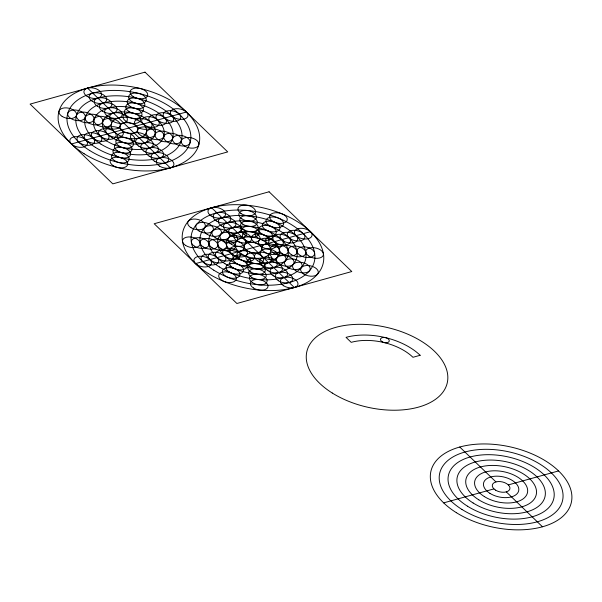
<?xml version="1.0" encoding="UTF-8"?>
<svg xmlns="http://www.w3.org/2000/svg" width="602" height="602" viewBox="0 0 602 602"><rect width="100%" height="100%" fill="white"/><g stroke="black" fill="none" stroke-linecap="round" stroke-linejoin="round"><path stroke-width="0.9" d="M71.457 143.976L186.364 112.032M195.53 263.608L310.436 231.665M443.666 502.873L493.941 488.899M508.306 484.903L558.573 470.93M87.553 88.125L170.268 167.883M211.626 207.758L294.34 287.515M459.762 447.023L495.95 481.916M506.29 491.887L542.477 526.78M145.007 72.15L30.1 104.101L112.815 183.858L227.722 151.907L145.007 72.15M269.079 191.782L154.172 223.733L236.887 303.491L351.794 271.54L269.079 191.782M420.143 355.285L412.957 357.287A44.947 25.653 12.4 0 0 351.207 342.342L346.037 337.361A53.939 30.785 12.4 0 1 420.143 355.285M120.468 141.094A8.992 5.132 12.4 0 0 134.795 139.988A8.992 5.132 12.4 0 0 122.928 132.545A8.992 5.132 12.4 0 0 120.468 141.094M123.312 131.221A8.992 5.132 12.4 0 0 137.64 130.115A8.992 5.132 12.4 0 0 125.773 122.673A8.992 5.132 12.4 0 0 123.312 131.221M117.623 150.974A8.992 5.132 12.4 0 0 131.951 149.868A8.992 5.132 12.4 0 0 120.084 142.418A8.992 5.132 12.4 0 0 117.623 150.974M112.115 137.662A26.97 15.389 12.4 0 0 155.113 134.344A8.992 5.132 12.4 0 0 143.246 126.902A8.992 5.132 12.4 0 0 140.778 135.45A8.992 5.132 12.4 0 0 155.113 134.344A26.97 15.389 12.4 0 0 119.505 112.01A26.97 15.389 12.4 0 0 112.115 137.662M119.045 146.03A8.992 5.132 12.4 0 0 133.373 144.924A8.992 5.132 12.4 0 0 121.506 137.482A8.992 5.132 12.4 0 0 119.045 146.03M117.714 134.442A17.977 10.264 12.4 0 0 146.376 132.229A17.977 10.264 12.4 0 0 122.642 117.345A17.977 10.264 12.4 0 0 117.714 134.442M116.201 155.91A8.992 5.132 12.4 0 0 130.529 154.804A8.992 5.132 12.4 0 0 118.662 147.355A8.992 5.132 12.4 0 0 116.201 155.91M106.516 140.883A35.962 20.521 12.4 0 0 163.842 136.458A8.992 5.132 12.4 0 0 151.975 129.009A8.992 5.132 12.4 0 0 149.514 137.565A8.992 5.132 12.4 0 0 163.842 136.458A35.962 20.521 12.4 0 0 116.374 106.674A35.962 20.521 12.4 0 0 106.516 140.883M114.771 160.847A8.992 5.132 12.4 0 0 129.106 159.741A8.992 5.132 12.4 0 0 117.24 152.291A8.992 5.132 12.4 0 0 114.771 160.847M100.918 144.096A44.947 25.653 12.4 0 0 172.578 138.565A8.992 5.132 12.4 0 0 160.711 131.123A8.992 5.132 12.4 0 0 158.243 139.672A8.992 5.132 12.4 0 0 172.578 138.565A44.947 25.653 12.4 0 0 113.236 101.347A44.947 25.653 12.4 0 0 100.918 144.096M113.349 165.783A8.992 5.132 12.4 0 0 127.684 164.677A8.992 5.132 12.4 0 0 115.817 157.227A8.992 5.132 12.4 0 0 113.349 165.783M95.319 147.317A53.939 30.785 12.4 0 0 181.315 140.68A8.992 5.132 12.4 0 0 169.44 133.238A8.992 5.132 12.4 0 0 166.98 141.786A8.992 5.132 12.4 0 0 181.315 140.68A53.939 30.785 12.4 0 0 110.098 96.011A53.939 30.785 12.4 0 0 95.319 147.317M89.721 150.538A62.924 35.917 12.4 0 0 190.044 142.794A8.992 5.132 12.4 0 0 178.177 135.352A8.992 5.132 12.4 0 0 175.716 143.901A8.992 5.132 12.4 0 0 190.044 142.794A62.924 35.917 12.4 0 0 106.968 90.684A62.924 35.917 12.4 0 0 89.721 150.538M84.122 153.758A71.916 41.041 12.4 0 0 198.78 144.909A8.992 5.132 12.4 0 0 186.913 137.459A8.992 5.132 12.4 0 0 184.445 146.015A8.992 5.132 12.4 0 0 198.78 144.909A71.916 41.041 12.4 0 0 103.83 85.349A71.916 41.041 12.4 0 0 84.122 153.758M133.652 141.192A8.992 5.132 12.4 0 0 147.979 140.085A8.992 5.132 12.4 0 0 136.112 132.643A8.992 5.132 12.4 0 0 133.652 141.192M143.991 151.162A8.992 5.132 12.4 0 0 158.318 150.056A8.992 5.132 12.4 0 0 146.452 142.614A8.992 5.132 12.4 0 0 143.991 151.162M138.821 146.181A8.992 5.132 12.4 0 0 153.149 145.074A8.992 5.132 12.4 0 0 141.282 137.625A8.992 5.132 12.4 0 0 138.821 146.181M149.161 156.144A8.992 5.132 12.4 0 0 163.488 155.038A8.992 5.132 12.4 0 0 151.621 147.595A8.992 5.132 12.4 0 0 149.161 156.144M154.33 161.133A8.992 5.132 12.4 0 0 168.658 160.027A8.992 5.132 12.4 0 0 156.791 152.584A8.992 5.132 12.4 0 0 154.33 161.133M159.5 166.114A8.992 5.132 12.4 0 0 173.827 165.008A8.992 5.132 12.4 0 0 161.961 157.566A8.992 5.132 12.4 0 0 159.5 166.114M137.677 127.233A8.992 5.132 12.4 0 0 152.005 126.127A8.992 5.132 12.4 0 0 140.138 118.677A8.992 5.132 12.4 0 0 137.677 127.233M152.035 123.237A8.992 5.132 12.4 0 0 166.37 122.131A8.992 5.132 12.4 0 0 154.503 114.689A8.992 5.132 12.4 0 0 152.035 123.237M144.856 125.231A8.992 5.132 12.4 0 0 159.191 124.125A8.992 5.132 12.4 0 0 147.317 116.683A8.992 5.132 12.4 0 0 144.856 125.231M159.221 121.243A8.992 5.132 12.4 0 0 173.549 120.137A8.992 5.132 12.4 0 0 161.682 112.687A8.992 5.132 12.4 0 0 159.221 121.243M166.4 119.241A8.992 5.132 12.4 0 0 180.735 118.135A8.992 5.132 12.4 0 0 168.861 110.693A8.992 5.132 12.4 0 0 166.4 119.241M173.579 117.247A8.992 5.132 12.4 0 0 187.914 116.141A8.992 5.132 12.4 0 0 176.047 108.699A8.992 5.132 12.4 0 0 173.579 117.247M126.157 121.348A8.992 5.132 12.4 0 0 140.492 120.242A8.992 5.132 12.4 0 0 128.617 112.8A8.992 5.132 12.4 0 0 126.157 121.348M129.001 111.475A8.992 5.132 12.4 0 0 143.336 110.369A8.992 5.132 12.4 0 0 131.469 102.927A8.992 5.132 12.4 0 0 129.001 111.475M127.579 116.412A8.992 5.132 12.4 0 0 141.914 115.306A8.992 5.132 12.4 0 0 130.04 107.863A8.992 5.132 12.4 0 0 127.579 116.412M130.423 106.539A8.992 5.132 12.4 0 0 144.758 105.433A8.992 5.132 12.4 0 0 132.891 97.991A8.992 5.132 12.4 0 0 130.423 106.539M131.846 101.603A8.992 5.132 12.4 0 0 146.181 100.496A8.992 5.132 12.4 0 0 134.314 93.054A8.992 5.132 12.4 0 0 131.846 101.603M133.268 96.666A8.992 5.132 12.4 0 0 147.603 95.56A8.992 5.132 12.4 0 0 135.736 88.118A8.992 5.132 12.4 0 0 133.268 96.666M112.973 121.258A8.992 5.132 12.4 0 0 127.3 120.152A8.992 5.132 12.4 0 0 115.433 112.702A8.992 5.132 12.4 0 0 112.973 121.258M102.633 111.287A8.992 5.132 12.4 0 0 116.969 110.181A8.992 5.132 12.4 0 0 105.094 102.731A8.992 5.132 12.4 0 0 102.633 111.287M107.803 116.269A8.992 5.132 12.4 0 0 122.138 115.163A8.992 5.132 12.4 0 0 110.264 107.72A8.992 5.132 12.4 0 0 107.803 116.269M97.464 106.298A8.992 5.132 12.4 0 0 111.799 105.192A8.992 5.132 12.4 0 0 99.924 97.75A8.992 5.132 12.4 0 0 97.464 106.298M92.294 101.317A8.992 5.132 12.4 0 0 106.629 100.21A8.992 5.132 12.4 0 0 94.755 92.768A8.992 5.132 12.4 0 0 92.294 101.317M87.124 96.328A8.992 5.132 12.4 0 0 101.46 95.221A8.992 5.132 12.4 0 0 89.585 87.779A8.992 5.132 12.4 0 0 87.124 96.328M105.847 126.999A8.992 5.132 12.4 0 0 120.174 125.893A8.992 5.132 12.4 0 0 108.307 118.451A8.992 5.132 12.4 0 0 105.847 126.999M88.374 122.77A8.992 5.132 12.4 0 0 102.709 121.664A8.992 5.132 12.4 0 0 90.842 114.222A8.992 5.132 12.4 0 0 88.374 122.77M97.11 124.885A8.992 5.132 12.4 0 0 111.445 123.779A8.992 5.132 12.4 0 0 99.571 116.336A8.992 5.132 12.4 0 0 97.11 124.885M79.645 120.663A8.992 5.132 12.4 0 0 93.972 119.557A8.992 5.132 12.4 0 0 82.105 112.107A8.992 5.132 12.4 0 0 79.645 120.663M70.908 118.549A8.992 5.132 12.4 0 0 85.243 117.443A8.992 5.132 12.4 0 0 73.376 110A8.992 5.132 12.4 0 0 70.908 118.549M62.179 116.434A8.992 5.132 12.4 0 0 76.507 115.328A8.992 5.132 12.4 0 0 64.64 107.886A8.992 5.132 12.4 0 0 62.179 116.434M108.947 135.217A8.992 5.132 12.4 0 0 123.282 134.111A8.992 5.132 12.4 0 0 111.415 126.668A8.992 5.132 12.4 0 0 108.947 135.217M94.582 139.212A8.992 5.132 12.4 0 0 108.917 138.106A8.992 5.132 12.4 0 0 97.05 130.664A8.992 5.132 12.4 0 0 94.582 139.212M101.768 137.211A8.992 5.132 12.4 0 0 116.096 136.105A8.992 5.132 12.4 0 0 104.229 128.662A8.992 5.132 12.4 0 0 101.768 137.211M87.403 141.207A8.992 5.132 12.4 0 0 101.738 140.1A8.992 5.132 12.4 0 0 89.864 132.658A8.992 5.132 12.4 0 0 87.403 141.207M80.224 143.208A8.992 5.132 12.4 0 0 94.552 142.102A8.992 5.132 12.4 0 0 82.685 134.652A8.992 5.132 12.4 0 0 80.224 143.208M73.038 145.202A8.992 5.132 12.4 0 0 87.373 144.096A8.992 5.132 12.4 0 0 75.506 136.654A8.992 5.132 12.4 0 0 73.038 145.202M191.075 227.729A8.992 5.132 12.4 0 0 205.274 226.405A8.992 5.132 12.4 0 0 193.174 219.09A8.992 5.132 12.4 0 0 191.075 227.729M207.208 234.366A8.992 5.132 12.4 0 0 221.408 233.042A8.992 5.132 12.4 0 0 209.308 225.727A8.992 5.132 12.4 0 0 207.208 234.366M199.142 231.048A8.992 5.132 12.4 0 0 213.341 229.723A8.992 5.132 12.4 0 0 201.241 222.409A8.992 5.132 12.4 0 0 199.142 231.048M215.275 237.685A8.992 5.132 12.4 0 0 229.475 236.36A8.992 5.132 12.4 0 0 217.382 229.046A8.992 5.132 12.4 0 0 215.275 237.685M223.342 241.003A8.992 5.132 12.4 0 0 237.542 239.679A8.992 5.132 12.4 0 0 225.449 232.364A8.992 5.132 12.4 0 0 223.342 241.003M231.409 244.322A8.992 5.132 12.4 0 0 245.608 242.997A8.992 5.132 12.4 0 0 233.516 235.683A8.992 5.132 12.4 0 0 231.409 244.322M185.589 245.413A8.992 5.132 12.4 0 0 200.045 244.525A8.992 5.132 12.4 0 0 188.411 236.947A8.992 5.132 12.4 0 0 185.589 245.413M203.198 246.94A8.992 5.132 12.4 0 0 217.653 246.052A8.992 5.132 12.4 0 0 206.019 238.475A8.992 5.132 12.4 0 0 203.198 246.94M194.393 246.173A8.992 5.132 12.4 0 0 208.849 245.285A8.992 5.132 12.4 0 0 197.215 237.715A8.992 5.132 12.4 0 0 194.393 246.173M212.002 247.7A8.992 5.132 12.4 0 0 226.457 246.812A8.992 5.132 12.4 0 0 214.824 239.242A8.992 5.132 12.4 0 0 212.002 247.7M220.806 248.46A8.992 5.132 12.4 0 0 235.262 247.58A8.992 5.132 12.4 0 0 223.628 240.002A8.992 5.132 12.4 0 0 220.806 248.46M229.61 249.228A8.992 5.132 12.4 0 0 244.066 248.34A8.992 5.132 12.4 0 0 232.432 240.762A8.992 5.132 12.4 0 0 229.61 249.228M197.11 264.835A8.992 5.132 12.4 0 0 211.445 263.729A8.992 5.132 12.4 0 0 199.578 256.286A8.992 5.132 12.4 0 0 197.11 264.835M211.475 260.839A8.992 5.132 12.4 0 0 225.803 259.733A8.992 5.132 12.4 0 0 213.936 252.291A8.992 5.132 12.4 0 0 211.475 260.839M219.384 266.949A53.939 30.785 12.4 0 0 305.38 260.312A53.939 30.785 12.4 0 0 234.17 215.644A53.939 30.785 12.4 0 0 219.384 266.949M208.187 273.391A71.916 41.041 12.4 0 0 322.853 264.541A71.916 41.041 12.4 0 0 227.902 204.981A71.916 41.041 12.4 0 0 208.187 273.391M204.289 262.841A8.992 5.132 12.4 0 0 218.624 261.735A8.992 5.132 12.4 0 0 206.757 254.285A8.992 5.132 12.4 0 0 204.289 262.841M218.654 258.845A8.992 5.132 12.4 0 0 232.989 257.739A8.992 5.132 12.4 0 0 221.122 250.297A8.992 5.132 12.4 0 0 218.654 258.845M224.982 263.729A44.947 25.653 12.4 0 0 296.651 258.198A44.947 25.653 12.4 0 0 237.308 220.979A44.947 25.653 12.4 0 0 224.982 263.729M213.785 270.17A62.924 35.917 12.4 0 0 314.116 262.427A62.924 35.917 12.4 0 0 231.04 210.316A62.924 35.917 12.4 0 0 213.785 270.17M225.84 256.843A8.992 5.132 12.4 0 0 240.168 255.737A8.992 5.132 12.4 0 0 228.301 248.295A8.992 5.132 12.4 0 0 225.84 256.843M230.589 260.515A35.962 20.521 12.4 0 0 287.914 256.091A35.962 20.521 12.4 0 0 240.439 226.307A35.962 20.521 12.4 0 0 230.589 260.515M233.019 254.849A8.992 5.132 12.4 0 0 247.354 253.743A8.992 5.132 12.4 0 0 235.48 246.301A8.992 5.132 12.4 0 0 233.019 254.849M236.187 257.295A26.97 15.389 12.4 0 0 279.185 253.976A26.97 15.389 12.4 0 0 243.577 231.642A26.97 15.389 12.4 0 0 236.187 257.295M241.786 254.074A17.977 10.264 12.4 0 0 270.448 251.862A17.977 10.264 12.4 0 0 246.715 236.977A17.977 10.264 12.4 0 0 241.786 254.074M247.384 250.853A8.992 5.132 12.4 0 0 261.712 249.747A8.992 5.132 12.4 0 0 249.845 242.305A8.992 5.132 12.4 0 0 247.384 250.853M222.1 280.509A8.992 5.132 12.4 0 0 236.3 279.185A8.992 5.132 12.4 0 0 224.207 271.871A8.992 5.132 12.4 0 0 222.1 280.509M229.37 272.066A8.992 5.132 12.4 0 0 243.569 270.742A8.992 5.132 12.4 0 0 231.477 263.428A8.992 5.132 12.4 0 0 229.37 272.066M225.735 276.288A8.992 5.132 12.4 0 0 239.935 274.963A8.992 5.132 12.4 0 0 227.842 267.649A8.992 5.132 12.4 0 0 225.735 276.288M233.004 267.845A8.992 5.132 12.4 0 0 247.204 266.52A8.992 5.132 12.4 0 0 235.111 259.206A8.992 5.132 12.4 0 0 233.004 267.845M236.646 263.623A8.992 5.132 12.4 0 0 250.838 262.299A8.992 5.132 12.4 0 0 238.746 254.985A8.992 5.132 12.4 0 0 236.646 263.623M240.281 259.402A8.992 5.132 12.4 0 0 254.473 258.077A8.992 5.132 12.4 0 0 242.38 250.763A8.992 5.132 12.4 0 0 240.281 259.402M253.427 287.959A8.992 5.132 12.4 0 0 267.882 287.071A8.992 5.132 12.4 0 0 256.249 279.501A8.992 5.132 12.4 0 0 253.427 287.959M251.651 277.326A8.992 5.132 12.4 0 0 266.107 276.446A8.992 5.132 12.4 0 0 254.473 268.868A8.992 5.132 12.4 0 0 251.651 277.326M252.539 282.647A8.992 5.132 12.4 0 0 266.995 281.759A8.992 5.132 12.4 0 0 255.361 274.181A8.992 5.132 12.4 0 0 252.539 282.647M250.763 272.014A8.992 5.132 12.4 0 0 265.226 271.126A8.992 5.132 12.4 0 0 253.585 263.556A8.992 5.132 12.4 0 0 250.763 272.014M249.883 266.701A8.992 5.132 12.4 0 0 264.338 265.813A8.992 5.132 12.4 0 0 252.705 258.235A8.992 5.132 12.4 0 0 249.883 266.701M248.995 261.381A8.992 5.132 12.4 0 0 263.45 260.5A8.992 5.132 12.4 0 0 251.817 252.923A8.992 5.132 12.4 0 0 248.995 261.381M283.572 285.747A8.992 5.132 12.4 0 0 297.9 284.641A8.992 5.132 12.4 0 0 286.033 277.198A8.992 5.132 12.4 0 0 283.572 285.747M273.233 275.776A8.992 5.132 12.4 0 0 287.56 274.67A8.992 5.132 12.4 0 0 275.693 267.228A8.992 5.132 12.4 0 0 273.233 275.776M278.402 280.765A8.992 5.132 12.4 0 0 292.73 279.659A8.992 5.132 12.4 0 0 280.863 272.217A8.992 5.132 12.4 0 0 278.402 280.765M268.063 270.795A8.992 5.132 12.4 0 0 282.391 269.688A8.992 5.132 12.4 0 0 270.524 262.246A8.992 5.132 12.4 0 0 268.063 270.795M262.893 265.813A8.992 5.132 12.4 0 0 277.221 264.707A8.992 5.132 12.4 0 0 265.354 257.257A8.992 5.132 12.4 0 0 262.893 265.813M257.724 260.824A8.992 5.132 12.4 0 0 272.051 259.718A8.992 5.132 12.4 0 0 260.184 252.276A8.992 5.132 12.4 0 0 257.724 260.824M304.018 274.188A8.992 5.132 12.4 0 0 318.217 272.864A8.992 5.132 12.4 0 0 306.125 265.55A8.992 5.132 12.4 0 0 304.018 274.188M287.884 267.551A8.992 5.132 12.4 0 0 302.084 266.227A8.992 5.132 12.4 0 0 289.991 258.913A8.992 5.132 12.4 0 0 287.884 267.551M295.951 270.87A8.992 5.132 12.4 0 0 310.15 269.545A8.992 5.132 12.4 0 0 298.058 262.231A8.992 5.132 12.4 0 0 295.951 270.87M279.817 264.233A8.992 5.132 12.4 0 0 294.017 262.908A8.992 5.132 12.4 0 0 281.924 255.594A8.992 5.132 12.4 0 0 279.817 264.233M271.75 260.914A8.992 5.132 12.4 0 0 285.95 259.59A8.992 5.132 12.4 0 0 273.85 252.276A8.992 5.132 12.4 0 0 271.75 260.914M263.684 257.596A8.992 5.132 12.4 0 0 277.883 256.271A8.992 5.132 12.4 0 0 265.783 248.957A8.992 5.132 12.4 0 0 263.684 257.596M308.849 256.091A8.992 5.132 12.4 0 0 323.304 255.21A8.992 5.132 12.4 0 0 311.67 247.633A8.992 5.132 12.4 0 0 308.849 256.091M291.24 254.571A8.992 5.132 12.4 0 0 305.696 253.683A8.992 5.132 12.4 0 0 294.062 246.105A8.992 5.132 12.4 0 0 291.24 254.571M300.044 255.331A8.992 5.132 12.4 0 0 314.5 254.443A8.992 5.132 12.4 0 0 302.866 246.873A8.992 5.132 12.4 0 0 300.044 255.331M282.436 253.803A8.992 5.132 12.4 0 0 296.891 252.915A8.992 5.132 12.4 0 0 285.258 245.345A8.992 5.132 12.4 0 0 282.436 253.803M273.632 253.043A8.992 5.132 12.4 0 0 288.087 252.155A8.992 5.132 12.4 0 0 276.453 244.578A8.992 5.132 12.4 0 0 273.632 253.043M264.827 252.276A8.992 5.132 12.4 0 0 279.283 251.395A8.992 5.132 12.4 0 0 267.649 243.818A8.992 5.132 12.4 0 0 264.827 252.276M297.651 236.879A8.992 5.132 12.4 0 0 311.986 235.773A8.992 5.132 12.4 0 0 300.12 228.324A8.992 5.132 12.4 0 0 297.651 236.879M283.286 240.875A8.992 5.132 12.4 0 0 297.621 239.769A8.992 5.132 12.4 0 0 285.754 232.319A8.992 5.132 12.4 0 0 283.286 240.875M290.473 238.874A8.992 5.132 12.4 0 0 304.8 237.767A8.992 5.132 12.4 0 0 292.933 230.325A8.992 5.132 12.4 0 0 290.473 238.874M276.107 242.869A8.992 5.132 12.4 0 0 290.442 241.763A8.992 5.132 12.4 0 0 278.575 234.321A8.992 5.132 12.4 0 0 276.107 242.869M268.928 244.863A8.992 5.132 12.4 0 0 283.256 243.757A8.992 5.132 12.4 0 0 271.389 236.315A8.992 5.132 12.4 0 0 268.928 244.863M261.742 246.865A8.992 5.132 12.4 0 0 276.077 245.759A8.992 5.132 12.4 0 0 264.21 238.309A8.992 5.132 12.4 0 0 261.742 246.865M272.992 221.408A8.992 5.132 12.4 0 0 287.192 220.076A8.992 5.132 12.4 0 0 275.091 212.769A8.992 5.132 12.4 0 0 272.992 221.408M265.723 229.851A8.992 5.132 12.4 0 0 279.922 228.527A8.992 5.132 12.4 0 0 267.822 221.212A8.992 5.132 12.4 0 0 265.723 229.851M269.357 225.63A8.992 5.132 12.4 0 0 283.557 224.305A8.992 5.132 12.4 0 0 271.457 216.991A8.992 5.132 12.4 0 0 269.357 225.63M262.088 234.073A8.992 5.132 12.4 0 0 276.288 232.748A8.992 5.132 12.4 0 0 264.188 225.434A8.992 5.132 12.4 0 0 262.088 234.073M258.454 238.294A8.992 5.132 12.4 0 0 272.646 236.97A8.992 5.132 12.4 0 0 260.553 229.655A8.992 5.132 12.4 0 0 258.454 238.294M254.819 242.516A8.992 5.132 12.4 0 0 269.011 241.191A8.992 5.132 12.4 0 0 256.919 233.877A8.992 5.132 12.4 0 0 254.819 242.516M241.018 213.544A8.992 5.132 12.4 0 0 255.474 212.656A8.992 5.132 12.4 0 0 243.84 205.086A8.992 5.132 12.4 0 0 241.018 213.544M242.787 224.177A8.992 5.132 12.4 0 0 257.25 223.289A8.992 5.132 12.4 0 0 245.616 215.712A8.992 5.132 12.4 0 0 242.787 224.177M241.906 218.865A8.992 5.132 12.4 0 0 256.362 217.977A8.992 5.132 12.4 0 0 244.728 210.399A8.992 5.132 12.4 0 0 241.906 218.865M243.675 229.49A8.992 5.132 12.4 0 0 258.13 228.602A8.992 5.132 12.4 0 0 246.496 221.032A8.992 5.132 12.4 0 0 243.675 229.49M244.562 234.81A8.992 5.132 12.4 0 0 259.018 233.922A8.992 5.132 12.4 0 0 247.384 226.344A8.992 5.132 12.4 0 0 244.562 234.81M245.45 240.123A8.992 5.132 12.4 0 0 259.906 239.235A8.992 5.132 12.4 0 0 248.272 231.665A8.992 5.132 12.4 0 0 245.45 240.123M211.197 215.96A8.992 5.132 12.4 0 0 225.524 214.854A8.992 5.132 12.4 0 0 213.657 207.412A8.992 5.132 12.4 0 0 211.197 215.96M221.536 225.931A8.992 5.132 12.4 0 0 235.864 224.824A8.992 5.132 12.4 0 0 223.997 217.382A8.992 5.132 12.4 0 0 221.536 225.931M216.366 220.949A8.992 5.132 12.4 0 0 230.694 219.843A8.992 5.132 12.4 0 0 218.827 212.401A8.992 5.132 12.4 0 0 216.366 220.949M226.706 230.92A8.992 5.132 12.4 0 0 241.033 229.813A8.992 5.132 12.4 0 0 229.166 222.364A8.992 5.132 12.4 0 0 226.706 230.92M231.875 235.901A8.992 5.132 12.4 0 0 246.203 234.795A8.992 5.132 12.4 0 0 234.336 227.353A8.992 5.132 12.4 0 0 231.875 235.901M237.045 240.89A8.992 5.132 12.4 0 0 251.373 239.784A8.992 5.132 12.4 0 0 239.506 232.334A8.992 5.132 12.4 0 0 237.045 240.89M382.074 341.725A4.492 2.566 12.4 0 0 389.246 341.176A4.492 2.566 12.4 0 0 383.308 337.451A4.492 2.566 12.4 0 0 382.074 341.725M332.259 393.023A71.916 41.041 12.4 0 0 446.917 384.174A71.916 41.041 12.4 0 0 351.974 324.613A71.916 41.041 12.4 0 0 332.259 393.023M495.521 490.118A8.992 5.132 12.4 0 0 509.856 489.012A8.992 5.132 12.4 0 0 497.989 481.57A8.992 5.132 12.4 0 0 495.521 490.118M456.331 512.656A71.916 41.041 12.4 0 0 570.989 503.806A71.916 41.041 12.4 0 0 476.047 444.246A71.916 41.041 12.4 0 0 456.331 512.656M461.93 509.435A62.924 35.917 12.4 0 0 562.26 501.692A62.924 35.917 12.4 0 0 479.177 449.581A62.924 35.917 12.4 0 0 461.93 509.435M467.528 506.214A53.939 30.785 12.4 0 0 553.524 499.577A53.939 30.785 12.4 0 0 482.315 454.909A53.939 30.785 12.4 0 0 467.528 506.214M473.127 502.994A44.947 25.653 12.4 0 0 544.787 497.463A44.947 25.653 12.4 0 0 485.445 460.244A44.947 25.653 12.4 0 0 473.127 502.994M478.725 499.78A35.962 20.521 12.4 0 0 536.058 495.356A35.962 20.521 12.4 0 0 488.583 465.572A35.962 20.521 12.4 0 0 478.725 499.78M484.324 496.56A26.97 15.389 12.4 0 0 527.322 493.241A26.97 15.389 12.4 0 0 491.721 470.907A26.97 15.389 12.4 0 0 484.324 496.56M489.923 493.339A17.977 10.264 12.4 0 0 518.593 491.127A17.977 10.264 12.4 0 0 494.852 476.242A17.977 10.264 12.4 0 0 489.923 493.339"/></g></svg>
